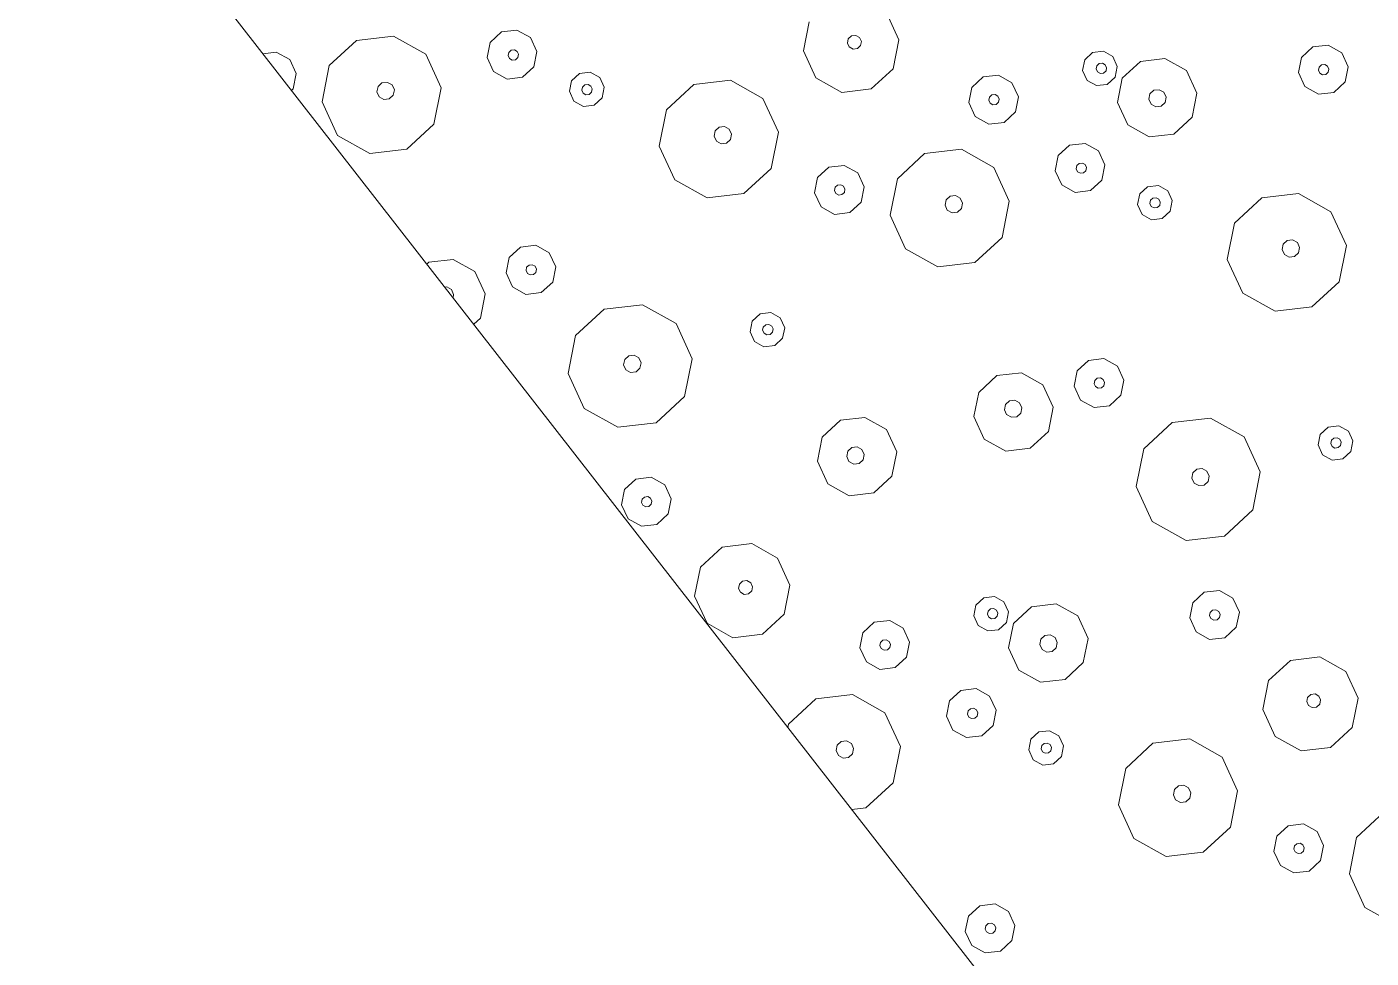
# Model space of a CAD drawing. Header units: metres. Extents: x -2858 to 512, y -1995 to 1252.
# Drawn here: x -582.345 to -578.044, y 427.06 to 430.042 of the extents above; entities that cross this region are included whole.
import ezdxf
from ezdxf.lldxf.tags import DXFTag

# ---------------------------------------------------------------- set-up
doc = ezdxf.new("R2010")
doc.units = ezdxf.units.M
doc.layers.add('Calque commun', color=7, linetype='Continuous')
doc.layers.add('Calque11', color=7, linetype='Continuous')
tags = doc.linetypes.add('HIDDENX2', pattern=[0.75, 0.5, -0.25]).pattern_tags.tags
tags[6:7] = [DXFTag(74, 4), DXFTag(75, 0), DXFTag(340, '0'), DXFTag(46, 1.0), DXFTag(50, 0.0), DXFTag(44, 0.0), DXFTag(45, 0.0)]
tags[4:5] = [DXFTag(74, 4), DXFTag(75, 0), DXFTag(340, '0'), DXFTag(46, 1.0), DXFTag(50, 0.0), DXFTag(44, 0.0), DXFTag(45, 0.0)]

# ---------------------------------------------------------------- blocks, each defined once
blk = doc.blocks.new('geometrebondepartleger')
at = {"layer": 'Calque11', "color": 7, "linetype": 'Continuous', "lineweight": 9}
blk.add_line((150.3457, 147.4392, 79), (130.1803, 35.9078, 79), dxfattribs=at)
blk = doc.blocks.new('pattern')
at = {"layer": 'Calque commun', "color": 54, "linetype": 'Continuous', "lineweight": 9}
for p, q in [((61.7292, 40.8848), (61.755, 40.769)), ((61.755, 40.769), (61.7078, 40.6601)), ((61.7078, 40.6601), (61.6056, 40.5998)), ((61.6056, 40.5998), (61.4875, 40.611)), ((61.6761, 40.4929), (61.6958, 40.5383)), ((61.6958, 40.5383), (61.7383, 40.5634)), ((61.7383, 40.5634), (61.7876, 40.5587)), ((61.7876, 40.5587), (61.8246, 40.526)), ((61.8246, 40.526), (61.8354, 40.4777)), ((61.6868, 40.4446), (61.6761, 40.4929)), ((61.7383, 40.4878), (61.7424, 40.4973)), ((61.7405, 40.4776), (61.7383, 40.4878)), ((61.7424, 40.4973), (61.7514, 40.5026)), ((61.7514, 40.5026), (61.7617, 40.5016)), ((61.7617, 40.5016), (61.7695, 40.4947)), ((61.7717, 40.4846), (61.7676, 40.4751)), ((61.7695, 40.4947), (61.7717, 40.4846)), ((61.7239, 40.4119), (61.6868, 40.4446)), ((61.7483, 40.4708), (61.7405, 40.4776)), ((61.7587, 40.4698), (61.7483, 40.4708)), ((61.7676, 40.4751), (61.7587, 40.4698)), ((61.8354, 40.4777), (61.8157, 40.4324)), ((61.7731, 40.4072), (61.7239, 40.4119)), ((61.8157, 40.4324), (61.7731, 40.4072)), ((61.2708, 40.3063), (61.3526, 40.3545)), ((61.3526, 40.3545), (61.4471, 40.3455)), ((61.2331, 40.2192), (61.2708, 40.3063)), ((61.4471, 40.3455), (61.5182, 40.2827)), ((61.5182, 40.2827), (61.5389, 40.19)), ((61.7484, 40.2163), (61.8505, 40.2767)), ((61.8505, 40.2767), (61.9687, 40.2654)), ((61.9687, 40.2654), (62.0576, 40.1869)), ((61.3493, 40.2078), (61.3548, 40.2205)), ((61.3548, 40.2205), (61.3667, 40.2275)), ((61.3667, 40.2275), (61.3805, 40.2262)), ((61.3805, 40.2262), (61.3909, 40.2171)), ((61.2537, 40.1265), (61.2331, 40.2192)), ((61.3523, 40.1943), (61.3493, 40.2078)), ((61.3627, 40.1851), (61.3523, 40.1943)), ((61.3765, 40.1838), (61.3627, 40.1851)), ((61.3884, 40.1909), (61.3765, 40.1838)), ((61.3939, 40.2036), (61.3884, 40.1909)), ((61.3909, 40.2171), (61.3939, 40.2036)), ((61.5389, 40.19), (61.5011, 40.1029)), ((61.7012, 40.1075), (61.7484, 40.2163)), ((62.0576, 40.1869), (62.0834, 40.071)), ((61.3249, 40.0637), (61.2537, 40.1265)), ((61.5011, 40.1029), (61.4194, 40.0547)), ((61.727, 39.9916), (61.7012, 40.1075)), ((61.8464, 40.0933), (61.8533, 40.1091)), ((61.8502, 40.0764), (61.8464, 40.0933)), ((61.8533, 40.1091), (61.8682, 40.1179)), ((61.8682, 40.1179), (61.8855, 40.1163)), ((61.8855, 40.1163), (61.8984, 40.1048)), ((61.8984, 40.1048), (61.9022, 40.0879)), ((61.4194, 40.0547), (61.3249, 40.0637)), ((61.8632, 40.0649), (61.8502, 40.0764)), ((61.8804, 40.0633), (61.8632, 40.0649)), ((61.8953, 40.0721), (61.8804, 40.0633)), ((61.9022, 40.0879), (61.8953, 40.0721)), ((62.0834, 40.071), (62.0362, 39.9622)), ((61.8159, 39.9131), (61.727, 39.9916)), ((62.0362, 39.9622), (61.934, 39.9019)), ((62.5256, 39.9281), (62.5452, 39.9734)), ((62.5452, 39.9734), (62.5878, 39.9986)), ((62.5878, 39.9986), (62.637, 39.9939)), ((62.637, 39.9939), (62.6741, 39.9611)), ((62.5363, 39.8798), (62.5256, 39.9281)), ((62.5878, 39.9229), (62.5919, 39.9325)), ((62.59, 39.9128), (62.5878, 39.9229)), ((62.5919, 39.9325), (62.6008, 39.9377)), ((62.6008, 39.9377), (62.6112, 39.9367)), ((62.6112, 39.9367), (62.619, 39.9299)), ((62.6212, 39.9197), (62.6171, 39.9102)), ((62.619, 39.9299), (62.6212, 39.9197)), ((62.6741, 39.9611), (62.6849, 39.9129)), ((61.934, 39.9019), (61.8159, 39.9131)), ((62.5734, 39.8471), (62.5363, 39.8798)), ((62.5978, 39.9059), (62.59, 39.9128)), ((62.6081, 39.9049), (62.5978, 39.9059)), ((62.6171, 39.9102), (62.6081, 39.9049)), ((62.6849, 39.9129), (62.6652, 39.8675)), ((61.299, 39.7936), (61.3187, 39.839)), ((61.3187, 39.839), (61.3613, 39.8641)), ((61.3613, 39.8641), (61.4105, 39.8594)), ((61.4105, 39.8594), (61.4476, 39.8267)), ((62.6226, 39.8424), (62.5734, 39.8471)), ((62.6652, 39.8675), (62.6226, 39.8424)), ((61.3098, 39.7453), (61.299, 39.7936)), ((61.3612, 39.7885), (61.3654, 39.798)), ((61.3654, 39.798), (61.3743, 39.8033)), ((61.3743, 39.8033), (61.3846, 39.8023)), ((61.3846, 39.8023), (61.3924, 39.7954)), ((61.3924, 39.7954), (61.3947, 39.7853)), ((61.4476, 39.8267), (61.4583, 39.7784)), ((60.668, 39.7441), (60.6978, 39.7617)), ((60.6978, 39.7617), (60.7322, 39.7584)), ((60.7322, 39.7584), (60.7582, 39.7355)), ((61.3635, 39.7783), (61.3612, 39.7885)), ((61.3713, 39.7715), (61.3635, 39.7783)), ((61.3816, 39.7705), (61.3713, 39.7715)), ((61.3906, 39.7758), (61.3816, 39.7705)), ((61.3947, 39.7853), (61.3906, 39.7758)), ((61.4583, 39.7784), (61.4387, 39.7331)), ((60.6542, 39.7124), (60.668, 39.7441)), ((60.6617, 39.6786), (60.6542, 39.7124)), ((60.692, 39.7095), (60.6961, 39.7191)), ((60.6942, 39.6994), (60.692, 39.7095)), ((60.6961, 39.7191), (60.705, 39.7243)), ((60.705, 39.7243), (60.7154, 39.7233)), ((60.7154, 39.7233), (60.7232, 39.7165)), ((60.7254, 39.7063), (60.7213, 39.6968)), ((60.7232, 39.7165), (60.7254, 39.7063)), ((60.7582, 39.7355), (60.7657, 39.7017)), ((61.3469, 39.7126), (61.3098, 39.7453)), ((61.3961, 39.7079), (61.3469, 39.7126)), ((61.4387, 39.7331), (61.3961, 39.7079)), ((61.9993, 39.6736), (62.013, 39.7054)), ((62.013, 39.7054), (62.0428, 39.723)), ((62.0428, 39.723), (62.0773, 39.7197)), ((62.0773, 39.7197), (62.1032, 39.6968)), ((60.6877, 39.6557), (60.6617, 39.6786)), ((60.702, 39.6925), (60.6942, 39.6994)), ((60.7124, 39.6915), (60.702, 39.6925)), ((60.7213, 39.6968), (60.7124, 39.6915)), ((60.7519, 39.67), (60.7221, 39.6524)), ((60.7657, 39.7017), (60.7519, 39.67)), ((62.0068, 39.6399), (61.9993, 39.6736)), ((62.0387, 39.6709), (62.0428, 39.6804)), ((62.041, 39.6608), (62.0387, 39.6709)), ((62.0428, 39.6804), (62.0518, 39.6857)), ((62.0518, 39.6857), (62.0621, 39.6847)), ((62.0621, 39.6847), (62.0699, 39.6778)), ((62.0722, 39.6677), (62.068, 39.6582)), ((62.0699, 39.6778), (62.0722, 39.6677)), ((62.1108, 39.663), (62.097, 39.6313)), ((62.1032, 39.6968), (62.1108, 39.663)), ((60.7221, 39.6524), (60.6877, 39.6557)), ((60.9397, 39.5898), (61.0461, 39.6526)), ((61.0461, 39.6526), (61.1692, 39.6409)), ((61.1692, 39.6409), (61.2618, 39.5591)), ((62.0327, 39.617), (62.0068, 39.6399)), ((62.0487, 39.6539), (62.041, 39.6608)), ((62.0591, 39.6529), (62.0487, 39.6539)), ((62.068, 39.6582), (62.0591, 39.6529)), ((62.097, 39.6313), (62.0672, 39.6137)), ((60.8905, 39.4764), (60.9397, 39.5898)), ((62.0672, 39.6137), (62.0327, 39.617)), ((61.2618, 39.5591), (61.2887, 39.4384)), ((61.6728, 39.4618), (61.7043, 39.5343)), ((61.7043, 39.5343), (61.7724, 39.5746)), ((61.7724, 39.5746), (61.8512, 39.5671)), ((61.8512, 39.5671), (61.9105, 39.5147)), ((61.9105, 39.5147), (61.9277, 39.4375)), ((62.072, 39.4687), (62.1146, 39.4938)), ((62.1146, 39.4938), (62.1638, 39.4892)), ((62.1638, 39.4892), (62.2009, 39.4564)), ((60.9174, 39.3557), (60.8905, 39.4764)), ((61.0517, 39.4607), (61.0586, 39.4765)), ((61.0555, 39.4438), (61.0517, 39.4607)), ((61.0586, 39.4765), (61.0735, 39.4853)), ((61.0735, 39.4853), (61.0907, 39.4837)), ((61.0907, 39.4837), (61.1037, 39.4722)), ((61.1075, 39.4553), (61.1006, 39.4395)), ((61.1037, 39.4722), (61.1075, 39.4553)), ((61.69, 39.3846), (61.6728, 39.4618)), ((61.7731, 39.4541), (61.7799, 39.47)), ((61.7768, 39.4372), (61.7731, 39.4541)), ((61.7799, 39.47), (61.7948, 39.4788)), ((61.7948, 39.4788), (61.8121, 39.4771)), ((61.8121, 39.4771), (61.8251, 39.4657)), ((61.8288, 39.4488), (61.8219, 39.4329)), ((61.8251, 39.4657), (61.8288, 39.4488)), ((62.0524, 39.4233), (62.072, 39.4687)), ((62.2009, 39.4564), (62.2116, 39.4082)), ((61.0685, 39.4323), (61.0555, 39.4438)), ((61.0857, 39.4307), (61.0685, 39.4323)), ((61.1006, 39.4395), (61.0857, 39.4307)), ((61.2887, 39.4384), (61.2395, 39.325)), ((61.7898, 39.4257), (61.7768, 39.4372)), ((61.807, 39.4241), (61.7898, 39.4257)), ((61.8219, 39.4329), (61.807, 39.4241)), ((61.9277, 39.4375), (61.8962, 39.3649)), ((62.0631, 39.3751), (62.0524, 39.4233)), ((62.1133, 39.4212), (62.1174, 39.4307)), ((62.1155, 39.411), (62.1133, 39.4212)), ((62.1233, 39.4041), (62.1155, 39.411)), ((62.1174, 39.4307), (62.1263, 39.436)), ((62.1336, 39.4032), (62.1233, 39.4041)), ((62.1263, 39.436), (62.1367, 39.435)), ((62.1426, 39.4084), (62.1336, 39.4032)), ((62.1367, 39.435), (62.1445, 39.4281)), ((62.1467, 39.418), (62.1426, 39.4084)), ((62.1445, 39.4281), (62.1467, 39.418)), ((62.2116, 39.4082), (62.192, 39.3628)), ((60.2152, 39.3111), (60.3174, 39.3715)), ((60.3174, 39.3715), (60.4355, 39.3602)), ((60.4355, 39.3602), (60.5245, 39.2817)), ((61.7493, 39.3322), (61.69, 39.3846)), ((61.8962, 39.3649), (61.8281, 39.3247)), ((62.1002, 39.3424), (62.0631, 39.3751)), ((62.192, 39.3628), (62.1494, 39.3377)), ((62.3624, 39.3179), (62.4646, 39.3783)), ((62.4646, 39.3783), (62.5827, 39.367)), ((62.5827, 39.367), (62.6167, 39.337)), ((61.01, 39.2739), (60.9174, 39.3557)), ((61.2395, 39.325), (61.1331, 39.2622)), ((61.8281, 39.3247), (61.7493, 39.3322)), ((62.1494, 39.3377), (62.1002, 39.3424)), ((62.3152, 39.209), (62.3624, 39.3179)), ((60.168, 39.2023), (60.2152, 39.3111)), ((60.5245, 39.2817), (60.5503, 39.1659)), ((61.1331, 39.2622), (61.01, 39.2739)), ((61.7969, 39.2561), (61.8106, 39.2879)), ((61.8106, 39.2879), (61.8404, 39.3055)), ((61.8404, 39.3055), (61.8749, 39.3022)), ((61.8749, 39.3022), (61.9008, 39.2793)), ((61.9008, 39.2793), (61.9084, 39.2455)), ((61.8044, 39.2223), (61.7969, 39.2561)), ((61.8325, 39.2557), (61.8366, 39.2653)), ((61.8348, 39.2456), (61.8325, 39.2557)), ((61.8425, 39.2387), (61.8348, 39.2456)), ((61.8366, 39.2653), (61.8456, 39.2705)), ((61.8529, 39.2378), (61.8425, 39.2387)), ((61.8456, 39.2705), (61.8559, 39.2696)), ((61.8618, 39.243), (61.8529, 39.2378)), ((61.8559, 39.2696), (61.8637, 39.2627)), ((61.866, 39.2526), (61.8618, 39.243)), ((61.8637, 39.2627), (61.866, 39.2526)), ((61.9084, 39.2455), (61.8946, 39.2137)), ((60.1938, 39.0864), (60.168, 39.2023)), ((60.3133, 39.1881), (60.3202, 39.2039)), ((60.317, 39.1712), (60.3133, 39.1881)), ((60.3202, 39.2039), (60.3351, 39.2127)), ((60.3351, 39.2127), (60.3523, 39.2111)), ((60.3523, 39.2111), (60.3653, 39.1996)), ((60.3653, 39.1996), (60.369, 39.1827)), ((61.8303, 39.1994), (61.8044, 39.2223)), ((61.8648, 39.1961), (61.8303, 39.1994)), ((61.8946, 39.2137), (61.8648, 39.1961)), ((62.341, 39.0932), (62.3152, 39.209)), ((62.4605, 39.1948), (62.4674, 39.2107)), ((62.4642, 39.1779), (62.4605, 39.1948)), ((62.4674, 39.2107), (62.4823, 39.2195)), ((62.4823, 39.2195), (62.4995, 39.2179)), ((62.4995, 39.2179), (62.5125, 39.2064)), ((62.5162, 39.1895), (62.5093, 39.1737)), ((62.5125, 39.2064), (62.5162, 39.1895)), ((60.33, 39.1597), (60.317, 39.1712)), ((60.3472, 39.1581), (60.33, 39.1597)), ((60.3621, 39.1669), (60.3472, 39.1581)), ((60.369, 39.1827), (60.3621, 39.1669)), ((60.5503, 39.1659), (60.503, 39.057)), ((62.4772, 39.1665), (62.4642, 39.1779)), ((62.4944, 39.1649), (62.4772, 39.1665)), ((62.5093, 39.1737), (62.4944, 39.1649)), ((62.0743, 39.0715), (62.0939, 39.1169)), ((62.0939, 39.1169), (62.1365, 39.142)), ((62.1365, 39.142), (62.1857, 39.1373)), ((62.1857, 39.1373), (62.2228, 39.1046)), ((62.2228, 39.1046), (62.2336, 39.0563)), ((60.2827, 39.0079), (60.1938, 39.0864)), ((60.9924, 39.0229), (61.0121, 39.0682)), ((61.0121, 39.0682), (61.0546, 39.0934)), ((61.0546, 39.0934), (61.1039, 39.0887)), ((61.1039, 39.0887), (61.1409, 39.0559)), ((62.085, 39.0232), (62.0743, 39.0715)), ((62.1365, 39.0664), (62.1406, 39.0759)), ((62.1387, 39.0562), (62.1365, 39.0664)), ((62.1406, 39.0759), (62.1495, 39.0812)), ((62.1495, 39.0812), (62.1599, 39.0802)), ((62.1599, 39.0802), (62.1677, 39.0733)), ((62.1699, 39.0632), (62.1658, 39.0537)), ((62.1677, 39.0733), (62.1699, 39.0632)), ((62.43, 39.0147), (62.341, 39.0932)), ((60.503, 39.057), (60.4009, 38.9967)), ((61.0031, 38.9746), (60.9924, 39.0229)), ((61.0546, 39.0177), (61.0587, 39.0273)), ((61.0569, 39.0076), (61.0546, 39.0177)), ((61.0587, 39.0273), (61.0677, 39.0325)), ((61.0677, 39.0325), (61.078, 39.0316)), ((61.078, 39.0316), (61.0858, 39.0247)), ((61.0858, 39.0247), (61.088, 39.0145)), ((61.1409, 39.0559), (61.1517, 39.0077)), ((62.1221, 38.9905), (62.085, 39.0232)), ((62.1465, 39.0494), (62.1387, 39.0562)), ((62.1569, 39.0484), (62.1465, 39.0494)), ((62.1658, 39.0537), (62.1569, 39.0484)), ((62.2336, 39.0563), (62.2139, 39.011)), ((60.4009, 38.9967), (60.2827, 39.0079)), ((61.0402, 38.9419), (61.0031, 38.9746)), ((61.0646, 39.0007), (61.0569, 39.0076)), ((61.075, 38.9997), (61.0646, 39.0007)), ((61.0839, 39.005), (61.075, 38.9997)), ((61.088, 39.0145), (61.0839, 39.005)), ((61.1517, 39.0077), (61.132, 38.9623)), ((61.2271, 38.9579), (61.2952, 38.9981)), ((61.2952, 38.9981), (61.374, 38.9906)), ((61.374, 38.9906), (61.4333, 38.9382)), ((62.1713, 38.9858), (62.1221, 38.9905)), ((62.2139, 39.011), (62.1713, 38.9858)), ((62.5481, 39.0034), (62.43, 39.0147)), ((62.5573, 39.0089), (62.5481, 39.0034)), ((59.7659, 38.8884), (59.7855, 38.9338)), ((59.7855, 38.9338), (59.8281, 38.9589)), ((59.8281, 38.9589), (59.8773, 38.9542)), ((59.8773, 38.9542), (59.9144, 38.9215)), ((61.0894, 38.9372), (61.0402, 38.9419)), ((61.132, 38.9623), (61.0894, 38.9372)), ((61.1957, 38.8853), (61.2271, 38.9579)), ((61.4333, 38.9382), (61.4505, 38.861)), ((59.7766, 38.8402), (59.7659, 38.8884)), ((59.8281, 38.8833), (59.8322, 38.8928)), ((59.8322, 38.8928), (59.8411, 38.8981)), ((59.8411, 38.8981), (59.8515, 38.8971)), ((59.8515, 38.8971), (59.8593, 38.8902)), ((59.8593, 38.8902), (59.8615, 38.8801)), ((59.9144, 38.9215), (59.9251, 38.8732)), ((61.2955, 38.8838), (61.3104, 38.8926)), ((61.3104, 38.8926), (61.3277, 38.8909)), ((61.3277, 38.8909), (61.3406, 38.8795)), ((59.8303, 38.8731), (59.8281, 38.8833)), ((59.8381, 38.8663), (59.8303, 38.8731)), ((59.8484, 38.8653), (59.8381, 38.8663)), ((59.8574, 38.8706), (59.8484, 38.8653)), ((59.8615, 38.8801), (59.8574, 38.8706)), ((59.9251, 38.8732), (59.9055, 38.8279)), ((61.2128, 38.8081), (61.1957, 38.8853)), ((61.2886, 38.8679), (61.2955, 38.8838)), ((61.2924, 38.851), (61.2886, 38.8679)), ((61.3054, 38.8396), (61.2924, 38.851)), ((61.3375, 38.8467), (61.3226, 38.8379)), ((61.3444, 38.8626), (61.3375, 38.8467)), ((61.3406, 38.8795), (61.3444, 38.8626)), ((61.4505, 38.861), (61.419, 38.7884)), ((59.8137, 38.8074), (59.7766, 38.8402)), ((59.8629, 38.8027), (59.8137, 38.8074)), ((59.9055, 38.8279), (59.8629, 38.8027)), ((60.4799, 38.8002), (60.5097, 38.8178)), ((60.5097, 38.8178), (60.5441, 38.8145)), ((60.5441, 38.8145), (60.5701, 38.7916)), ((61.2722, 38.7557), (61.2128, 38.8081)), ((61.3226, 38.8379), (61.3054, 38.8396)), ((60.4661, 38.7684), (60.4799, 38.8002)), ((60.4736, 38.7347), (60.4661, 38.7684)), ((60.5055, 38.7657), (60.5097, 38.7752)), ((60.5078, 38.7556), (60.5055, 38.7657)), ((60.5097, 38.7752), (60.5186, 38.7805)), ((60.5186, 38.7805), (60.5289, 38.7795)), ((60.5289, 38.7795), (60.5367, 38.7726)), ((60.539, 38.7625), (60.5348, 38.753)), ((60.5367, 38.7726), (60.539, 38.7625)), ((60.5776, 38.7578), (60.5638, 38.7261)), ((60.5701, 38.7916), (60.5776, 38.7578)), ((61.419, 38.7884), (61.3509, 38.7482)), ((62.2133, 38.7099), (62.2951, 38.7582)), ((62.2951, 38.7582), (62.3896, 38.7492)), ((60.4996, 38.7118), (60.4736, 38.7347)), ((60.5156, 38.7487), (60.5078, 38.7556)), ((60.5259, 38.7477), (60.5156, 38.7487)), ((60.5348, 38.753), (60.5259, 38.7477)), ((60.5638, 38.7261), (60.534, 38.7085)), ((61.3509, 38.7482), (61.2722, 38.7557)), ((61.6677, 38.6803), (61.7358, 38.7205)), ((61.7358, 38.7205), (61.8146, 38.713)), ((62.3896, 38.7492), (62.4607, 38.6863)), ((60.534, 38.7085), (60.4996, 38.7118)), ((61.6362, 38.6077), (61.6677, 38.6803)), ((61.8146, 38.713), (61.8739, 38.6606)), ((62.1756, 38.6228), (62.2133, 38.7099)), ((62.4607, 38.6863), (62.4814, 38.5937)), ((60.1397, 38.5566), (60.1711, 38.6292)), ((60.1711, 38.6292), (60.2392, 38.6694)), ((60.2392, 38.6694), (60.318, 38.6619)), ((60.318, 38.6619), (60.3773, 38.6095)), ((61.8739, 38.6606), (61.8911, 38.5834)), ((62.2973, 38.6241), (62.3092, 38.6312)), ((62.3092, 38.6312), (62.323, 38.6299)), ((62.323, 38.6299), (62.3334, 38.6207)), ((60.3773, 38.6095), (60.3945, 38.5323)), ((60.5388, 38.5635), (60.5814, 38.5887)), ((60.5814, 38.5887), (60.6306, 38.584)), ((61.6534, 38.5305), (61.6362, 38.6077)), ((61.7366, 38.5919), (61.7435, 38.6077)), ((61.7404, 38.575), (61.7366, 38.5919)), ((61.7435, 38.6077), (61.7584, 38.6165)), ((61.7584, 38.6165), (61.7757, 38.6149)), ((61.7757, 38.6149), (61.7886, 38.6034)), ((61.7924, 38.5865), (61.7855, 38.5707)), ((61.7886, 38.6034), (61.7924, 38.5865)), ((62.1962, 38.5302), (62.1756, 38.6228)), ((62.2918, 38.6115), (62.2973, 38.6241)), ((62.2948, 38.5979), (62.2918, 38.6115)), ((62.3052, 38.5888), (62.2948, 38.5979)), ((62.319, 38.5875), (62.3052, 38.5888)), ((62.3309, 38.5945), (62.319, 38.5875)), ((62.3364, 38.6072), (62.3309, 38.5945)), ((62.3334, 38.6207), (62.3364, 38.6072)), ((62.4814, 38.5937), (62.4436, 38.5066)), ((60.1569, 38.4794), (60.1397, 38.5566)), ((60.2399, 38.5489), (60.2468, 38.5648)), ((60.2437, 38.532), (60.2399, 38.5489)), ((60.2468, 38.5648), (60.2617, 38.5736)), ((60.2617, 38.5736), (60.2789, 38.5719)), ((60.2789, 38.5719), (60.2919, 38.5605)), ((60.2956, 38.5436), (60.2887, 38.5277)), ((60.2919, 38.5605), (60.2956, 38.5436)), ((60.5192, 38.5182), (60.5388, 38.5635)), ((60.6306, 38.584), (60.6677, 38.5512)), ((60.6677, 38.5512), (60.6785, 38.503)), ((61.7534, 38.5635), (61.7404, 38.575)), ((61.7706, 38.5619), (61.7534, 38.5635)), ((61.7855, 38.5707), (61.7706, 38.5619)), ((61.8911, 38.5834), (61.8596, 38.5108)), ((60.2566, 38.5205), (60.2437, 38.532)), ((60.2738, 38.5189), (60.2566, 38.5205)), ((60.2887, 38.5277), (60.2738, 38.5189)), ((60.3945, 38.5323), (60.363, 38.4597)), ((60.5299, 38.4699), (60.5192, 38.5182)), ((60.5801, 38.516), (60.5842, 38.5255)), ((60.5823, 38.5058), (60.5801, 38.516)), ((60.5901, 38.499), (60.5823, 38.5058)), ((60.5842, 38.5255), (60.5932, 38.5308)), ((60.5932, 38.5308), (60.6035, 38.5298)), ((60.6094, 38.5032), (60.6005, 38.498)), ((60.6035, 38.5298), (60.6113, 38.5229)), ((60.6135, 38.5128), (60.6094, 38.5032)), ((60.6113, 38.5229), (60.6135, 38.5128)), ((60.6785, 38.503), (60.6588, 38.4576)), ((61.7127, 38.4781), (61.6534, 38.5305)), ((61.8596, 38.5108), (61.7915, 38.4706)), ((62.2674, 38.4673), (62.1962, 38.5302)), ((62.4436, 38.5066), (62.3619, 38.4583)), ((60.2162, 38.427), (60.1569, 38.4794)), ((60.363, 38.4597), (60.2949, 38.4195)), ((60.567, 38.4372), (60.5299, 38.4699)), ((60.6005, 38.498), (60.5901, 38.499)), ((60.6588, 38.4576), (60.6162, 38.4325)), ((60.8292, 38.4127), (60.9314, 38.4731)), ((60.9314, 38.4731), (61.0495, 38.4618)), ((61.0495, 38.4618), (61.1385, 38.3833)), ((61.7915, 38.4706), (61.7127, 38.4781)), ((62.3619, 38.4583), (62.2674, 38.4673)), ((60.2949, 38.4195), (60.2162, 38.427)), ((60.6162, 38.4325), (60.567, 38.4372)), ((60.2637, 38.3509), (60.2775, 38.3827)), ((60.2775, 38.3827), (60.3073, 38.4003)), ((60.3073, 38.4003), (60.3417, 38.397)), ((60.3417, 38.397), (60.3677, 38.3741)), ((60.3677, 38.3741), (60.3752, 38.3403)), ((60.782, 38.3039), (60.8292, 38.4127)), ((61.1385, 38.3833), (61.1643, 38.2674)), ((60.2712, 38.3171), (60.2637, 38.3509)), ((60.2993, 38.3506), (60.3035, 38.3601)), ((60.3016, 38.3404), (60.2993, 38.3506)), ((60.3094, 38.3335), (60.3016, 38.3404)), ((60.3035, 38.3601), (60.3124, 38.3654)), ((60.3197, 38.3326), (60.3094, 38.3335)), ((60.3124, 38.3654), (60.3227, 38.3644)), ((60.3287, 38.3378), (60.3197, 38.3326)), ((60.3227, 38.3644), (60.3305, 38.3575)), ((60.3328, 38.3474), (60.3287, 38.3378)), ((60.3305, 38.3575), (60.3328, 38.3474)), ((60.3752, 38.3403), (60.3614, 38.3085)), ((60.2972, 38.2942), (60.2712, 38.3171)), ((60.3316, 38.291), (60.2972, 38.2942)), ((60.3614, 38.3085), (60.3316, 38.291)), ((60.8078, 38.188), (60.782, 38.3039)), ((60.9273, 38.2896), (60.9342, 38.3055)), ((60.9311, 38.2728), (60.9273, 38.2896)), ((60.9342, 38.3055), (60.9491, 38.3143)), ((60.9491, 38.3143), (60.9663, 38.3127)), ((60.9663, 38.3127), (60.9793, 38.3012)), ((60.9793, 38.3012), (60.9831, 38.2843)), ((60.944, 38.2613), (60.9311, 38.2728)), ((60.9613, 38.2597), (60.944, 38.2613)), ((60.9762, 38.2685), (60.9613, 38.2597)), ((60.9831, 38.2843), (60.9762, 38.2685)), ((61.1643, 38.2674), (61.1171, 38.1586)), ((62.2415, 38.1972), (62.2612, 38.2426)), ((62.2612, 38.2426), (62.3038, 38.2677)), ((62.3038, 38.2677), (62.353, 38.2631)), ((62.353, 38.2631), (62.3901, 38.2303)), ((60.5411, 38.1663), (60.5608, 38.2117)), ((60.5608, 38.2117), (60.6034, 38.2368)), ((60.6034, 38.2368), (60.6526, 38.2321)), ((60.6526, 38.2321), (60.6896, 38.1994)), ((60.6896, 38.1994), (60.7004, 38.1511)), ((62.3037, 38.1921), (62.3079, 38.2016)), ((62.3079, 38.2016), (62.3168, 38.2069)), ((62.3168, 38.2069), (62.3271, 38.2059)), ((62.3271, 38.2059), (62.3349, 38.1991)), ((62.3349, 38.1991), (62.3372, 38.1889)), ((62.3901, 38.2303), (62.4008, 38.1821)), ((60.5519, 38.118), (60.5411, 38.1663)), ((60.6033, 38.1612), (60.6074, 38.1707)), ((60.6056, 38.1511), (60.6033, 38.1612)), ((60.6074, 38.1707), (60.6164, 38.176)), ((60.6164, 38.176), (60.6267, 38.175)), ((60.6267, 38.175), (60.6345, 38.1681)), ((60.6368, 38.158), (60.6326, 38.1485)), ((60.6345, 38.1681), (60.6368, 38.158)), ((60.8968, 38.1095), (60.8078, 38.188)), ((61.1171, 38.1586), (61.0149, 38.0982)), ((61.6105, 38.1478), (61.6403, 38.1654)), ((61.6403, 38.1654), (61.6747, 38.1621)), ((61.6747, 38.1621), (61.7007, 38.1392)), ((62.2523, 38.149), (62.2415, 38.1972)), ((62.306, 38.182), (62.3037, 38.1921)), ((62.3138, 38.1751), (62.306, 38.182)), ((62.3241, 38.1741), (62.3138, 38.1751)), ((62.3331, 38.1794), (62.3241, 38.1741)), ((62.3372, 38.1889), (62.3331, 38.1794)), ((62.4008, 38.1821), (62.3812, 38.1367)), ((60.5889, 38.0853), (60.5519, 38.118)), ((60.6133, 38.1442), (60.6056, 38.1511)), ((60.6237, 38.1432), (60.6133, 38.1442)), ((60.6326, 38.1485), (60.6237, 38.1432)), ((60.7004, 38.1511), (60.6807, 38.1058)), ((61.5967, 38.116), (61.6105, 38.1478)), ((61.6042, 38.0822), (61.5967, 38.116)), ((61.6345, 38.1132), (61.6386, 38.1227)), ((61.6367, 38.103), (61.6345, 38.1132)), ((61.6386, 38.1227), (61.6475, 38.128)), ((61.6475, 38.128), (61.6579, 38.127)), ((61.6579, 38.127), (61.6657, 38.1201)), ((61.6657, 38.1201), (61.6679, 38.11)), ((61.7007, 38.1392), (61.7082, 38.1054)), ((62.2894, 38.1163), (62.2523, 38.149)), ((62.3386, 38.1116), (62.2894, 38.1163)), ((62.3812, 38.1367), (62.3386, 38.1116)), ((60.6381, 38.0806), (60.5889, 38.0853)), ((60.6807, 38.1058), (60.6381, 38.0806)), ((61.0149, 38.0982), (60.8968, 38.1095)), ((61.6302, 38.0593), (61.6042, 38.0822)), ((61.6445, 38.0962), (61.6367, 38.103)), ((61.6549, 38.0952), (61.6445, 38.0962)), ((61.6638, 38.1005), (61.6549, 38.0952)), ((61.6679, 38.11), (61.6638, 38.1005)), ((61.6944, 38.0736), (61.6646, 38.056)), ((61.7082, 38.1054), (61.6944, 38.0736)), ((61.0854, 37.9913), (61.1051, 38.0367)), ((61.1051, 38.0367), (61.1477, 38.0618)), ((61.1477, 38.0618), (61.1969, 38.0572)), ((61.1969, 38.0572), (61.2339, 38.0244)), ((61.6646, 38.056), (61.6302, 38.0593)), ((61.8822, 37.9934), (61.9886, 38.0563)), ((61.9886, 38.0563), (62.1117, 38.0445)), ((62.1117, 38.0445), (62.2043, 37.9627)), ((61.0962, 37.9431), (61.0854, 37.9913)), ((61.1476, 37.9862), (61.1517, 37.9957)), ((61.1499, 37.9761), (61.1476, 37.9862)), ((61.1517, 37.9957), (61.1607, 38.001)), ((61.1607, 38.001), (61.171, 38)), ((61.171, 38), (61.1788, 37.9932)), ((61.1788, 37.9932), (61.1811, 37.983)), ((61.2339, 38.0244), (61.2447, 37.9762)), ((61.833, 37.88), (61.8822, 37.9934)), ((61.1332, 37.9104), (61.0962, 37.9431)), ((61.1577, 37.9692), (61.1499, 37.9761)), ((61.168, 37.9682), (61.1577, 37.9692)), ((61.1769, 37.9735), (61.168, 37.9682)), ((61.1811, 37.983), (61.1769, 37.9735)), ((61.2447, 37.9762), (61.225, 37.9308)), ((62.2043, 37.9627), (62.2312, 37.8421)), ((61.1825, 37.9057), (61.1332, 37.9104)), ((61.225, 37.9308), (61.1825, 37.9057)), ((61.8599, 37.7594), (61.833, 37.88)), ((61.9942, 37.8643), (62.0011, 37.8802)), ((61.998, 37.8474), (61.9942, 37.8643)), ((62.0011, 37.8802), (62.016, 37.889)), ((62.016, 37.889), (62.0332, 37.8873)), ((62.0332, 37.8873), (62.0462, 37.8759)), ((62.05, 37.859), (62.0431, 37.8431)), ((62.0462, 37.8759), (62.05, 37.859)), ((60.6802, 37.8047), (60.7619, 37.853)), ((60.7619, 37.853), (60.8564, 37.844)), ((60.8564, 37.844), (60.9276, 37.7811)), ((62.011, 37.8359), (61.998, 37.8474)), ((62.0282, 37.8343), (62.011, 37.8359)), ((62.0431, 37.8431), (62.0282, 37.8343)), ((62.2312, 37.8421), (62.182, 37.7287)), ((60.6424, 37.7176), (60.6802, 37.8047)), ((60.9276, 37.7811), (60.9482, 37.6885)), ((61.1577, 37.7148), (61.2599, 37.7751)), ((61.2599, 37.7751), (61.378, 37.7639)), ((60.7641, 37.719), (60.776, 37.726)), ((60.776, 37.726), (60.7898, 37.7247)), ((61.378, 37.7639), (61.467, 37.6853)), ((61.9525, 37.6776), (61.8599, 37.7594)), ((62.182, 37.7287), (62.0756, 37.6658)), ((60.7586, 37.7063), (60.7641, 37.719)), ((60.7616, 37.6927), (60.7586, 37.7063)), ((60.772, 37.6836), (60.7616, 37.6927)), ((60.7858, 37.6823), (60.772, 37.6836)), ((60.7977, 37.6893), (60.7858, 37.6823)), ((60.7898, 37.7247), (60.8002, 37.7155)), ((60.8032, 37.702), (60.7977, 37.6893)), ((60.8002, 37.7155), (60.8032, 37.702)), ((60.9482, 37.6885), (60.9104, 37.6014)), ((61.1105, 37.6059), (61.1577, 37.7148)), ((61.467, 37.6853), (61.4928, 37.5695)), ((62.0756, 37.6658), (61.9525, 37.6776)), ((60.9104, 37.6014), (60.8287, 37.5531)), ((61.1363, 37.4901), (61.1105, 37.6059)), ((61.2558, 37.5917), (61.2627, 37.6076)), ((61.2627, 37.6076), (61.2776, 37.6164)), ((61.2776, 37.6164), (61.2948, 37.6147)), ((61.2948, 37.6147), (61.3078, 37.6033)), ((61.3078, 37.6033), (61.3115, 37.5864)), ((61.2595, 37.5748), (61.2558, 37.5917)), ((61.2725, 37.5634), (61.2595, 37.5748)), ((61.2897, 37.5617), (61.2725, 37.5634)), ((61.3046, 37.5705), (61.2897, 37.5617)), ((61.3115, 37.5864), (61.3046, 37.5705)), ((61.4928, 37.5695), (61.4455, 37.4606)), ((61.2252, 37.4116), (61.1363, 37.4901)), ((61.9349, 37.4265), (61.9546, 37.4719)), ((61.9546, 37.4719), (61.9971, 37.497)), ((61.9971, 37.497), (62.0464, 37.4923)), ((62.0464, 37.4923), (62.0834, 37.4596)), ((61.4455, 37.4606), (61.3434, 37.4003)), ((61.9456, 37.3782), (61.9349, 37.4265)), ((61.9971, 37.4214), (62.0012, 37.4309)), ((62.0012, 37.4309), (62.0102, 37.4362)), ((62.0102, 37.4362), (62.0205, 37.4352)), ((62.0205, 37.4352), (62.0283, 37.4283)), ((62.0283, 37.4283), (62.0305, 37.4182)), ((62.0834, 37.4596), (62.0942, 37.4113)), ((61.3434, 37.4003), (61.2252, 37.4116)), ((61.9994, 37.4112), (61.9971, 37.4214)), ((62.0071, 37.4044), (61.9994, 37.4112)), ((62.0175, 37.4034), (62.0071, 37.4044)), ((62.0264, 37.4087), (62.0175, 37.4034)), ((62.0305, 37.4182), (62.0264, 37.4087)), ((62.0942, 37.4113), (62.0745, 37.366)), ((62.1696, 37.3615), (62.2377, 37.4017)), ((62.2377, 37.4017), (62.2663, 37.399)), ((61.9827, 37.3455), (61.9456, 37.3782)), ((62.0319, 37.3408), (61.9827, 37.3455)), ((62.0745, 37.366), (62.0319, 37.3408)), ((62.1381, 37.2889), (62.1696, 37.3615)), ((62.1553, 37.2117), (62.1381, 37.2889)), ((62.2311, 37.2716), (62.238, 37.2874)), ((62.2349, 37.2547), (62.2311, 37.2716)), ((62.2394, 37.2507), (62.2349, 37.2547)), ((62.238, 37.2874), (62.2471, 37.2928)), ((61.4224, 37.2038), (61.4522, 37.2214)), ((61.4522, 37.2214), (61.4866, 37.2182)), ((61.4866, 37.2182), (61.5126, 37.1952)), ((62.2147, 37.1593), (62.1553, 37.2117)), ((61.4086, 37.1721), (61.4224, 37.2038)), ((61.4161, 37.1383), (61.4086, 37.1721)), ((61.448, 37.1693), (61.4522, 37.1789)), ((61.4503, 37.1592), (61.448, 37.1693)), ((61.4522, 37.1789), (61.4611, 37.1841)), ((61.4611, 37.1841), (61.4714, 37.1832)), ((61.4714, 37.1832), (61.4792, 37.1763)), ((61.4815, 37.1661), (61.4773, 37.1566)), ((61.4792, 37.1763), (61.4815, 37.1661)), ((61.5126, 37.1952), (61.5201, 37.1615)), ((61.4421, 37.1154), (61.4161, 37.1383)), ((61.4581, 37.1523), (61.4503, 37.1592)), ((61.4684, 37.1513), (61.4581, 37.1523)), ((61.4773, 37.1566), (61.4684, 37.1513)), ((61.5063, 37.1297), (61.4765, 37.1121)), ((61.5201, 37.1615), (61.5063, 37.1297)), ((62.2228, 37.1586), (62.2147, 37.1593)), ((61.4765, 37.1121), (61.4421, 37.1154)), ((61.4617, 36.9218), (61.4813, 36.9672)), ((61.4813, 36.9672), (61.5239, 36.9923)), ((61.5239, 36.9923), (61.5731, 36.9876)), ((61.5731, 36.9876), (61.6102, 36.9549)), ((61.6102, 36.9549), (61.621, 36.9066)), ((61.4724, 36.8735), (61.4617, 36.9218)), ((61.5226, 36.9196), (61.5267, 36.9291)), ((61.5248, 36.9095), (61.5226, 36.9196)), ((61.5326, 36.9026), (61.5248, 36.9095)), ((61.5267, 36.9291), (61.5357, 36.9344)), ((61.5357, 36.9344), (61.546, 36.9334)), ((61.546, 36.9334), (61.5538, 36.9265)), ((61.556, 36.9164), (61.5519, 36.9069)), ((61.5538, 36.9265), (61.556, 36.9164)), ((61.5095, 36.8408), (61.4724, 36.8735)), ((61.543, 36.9016), (61.5326, 36.9026)), ((61.5519, 36.9069), (61.543, 36.9016)), ((61.621, 36.9066), (61.6013, 36.8613)), ((61.7717, 36.8164), (61.8739, 36.8767)), ((61.8739, 36.8767), (61.992, 36.8654)), ((61.992, 36.8654), (62.081, 36.7869)), ((61.5587, 36.8361), (61.5095, 36.8408)), ((61.6013, 36.8613), (61.5587, 36.8361)), ((61.7245, 36.7075), (61.7717, 36.8164)), ((62.081, 36.7869), (62.1068, 36.6711)), ((61.7503, 36.5917), (61.7245, 36.7075)), ((61.8698, 36.6933), (61.8767, 36.7092)), ((61.8736, 36.6764), (61.8698, 36.6933)), ((61.8767, 36.7092), (61.8916, 36.718)), ((61.8916, 36.718), (61.9088, 36.7163)), ((61.9088, 36.7163), (61.9218, 36.7049)), ((61.9218, 36.7049), (61.9256, 36.688)), ((61.8865, 36.6649), (61.8736, 36.6764)), ((61.9038, 36.6633), (61.8865, 36.6649)), ((61.9187, 36.6721), (61.9038, 36.6633)), ((61.9256, 36.688), (61.9187, 36.6721)), ((62.1068, 36.6711), (62.0596, 36.5622)), ((61.8393, 36.5131), (61.7503, 36.5917)), ((62.0596, 36.5622), (61.9574, 36.5019)), ((61.9574, 36.5019), (61.8393, 36.5131)), ((62.0279, 36.395), (62.0476, 36.4403)), ((62.0476, 36.4403), (62.0902, 36.4655)), ((62.0902, 36.4655), (62.0974, 36.4648)), ((62.0387, 36.3467), (62.0279, 36.395)), ((62.0709, 36.3183), (62.0387, 36.3467))]:
    blk.add_line(p, q, dxfattribs=at)
at = {"layer": 'Calque commun', "color": 7, "linetype": 'Continuous', "lineweight": 9}
mesh = blk.add_polyface(dxfattribs=at)
corners = [(70.8497, 113.5412), (53.8349, 19.1692), (74.7282, 106.3237), (76.0435, 113.5984), (74.769, 106.1763), (58.8077, 18.2701), (114.1703, 105.207), (114.1703, 98.5387)]
mesh.append_faces([[corners[k] for k in face] for face in [(3, 4, 6)]], dxfattribs={"vtx0": -1, "vtx1": -1, "color": 7})
mesh.append_faces([[corners[k] for k in face] for face in [(3, 2, 4)]], dxfattribs={"vtx0": -1, "vtx2": -1, "color": 7})
mesh.append_faces([[corners[k] for k in face] for face in [(5, 2, 1)]], dxfattribs={"vtx1": -1, "color": 7})
mesh.append_faces([[corners[k] for k in face] for face in [(0, 1, 2), (3, 0, 2)]], dxfattribs={"vtx1": -1, "vtx2": -1, "color": 7})
mesh.append_faces([[corners[k] for k in face] for face in [(4, 7, 6)]], dxfattribs={"vtx2": -1, "color": 7})

msp = doc.modelspace()

# ---------------------------------------------------------------- linework, layer by layer
at = {"layer": 'Calque commun', "color": 3, "linetype": 'HIDDENX2', "lineweight": 18, "extrusion": (0, 0, -1)}
for centre, radius, start, end in [((492.6784, 547.6026), 120.3746, 259.883419, 322.052272), ((494.5277, 544.1418), 162.6468, 258.823451, 321.396966), ((494.5277, 544.1418), 162.6468, 258.823451, 321.396966), ((494.5277, 544.1418), 162.6468, 258.823451, 321.396966)]:
    msp.add_arc(centre, radius, start, end, dxfattribs=at)

# ---------------------------------------------------------------- block references
at = {"layer": 'Calque commun', "color": 0, "linetype": 'ByBlock', "lineweight": -2, "rotation": 228.1617603435354}
for name, p in [('geometrebondepartleger', (-528.8356, 560.3039)), ('pattern', (-567.2453, 500.4263))]:
    msp.add_blockref(name, p, dxfattribs=at)

doc.saveas('drawing.dxf')
